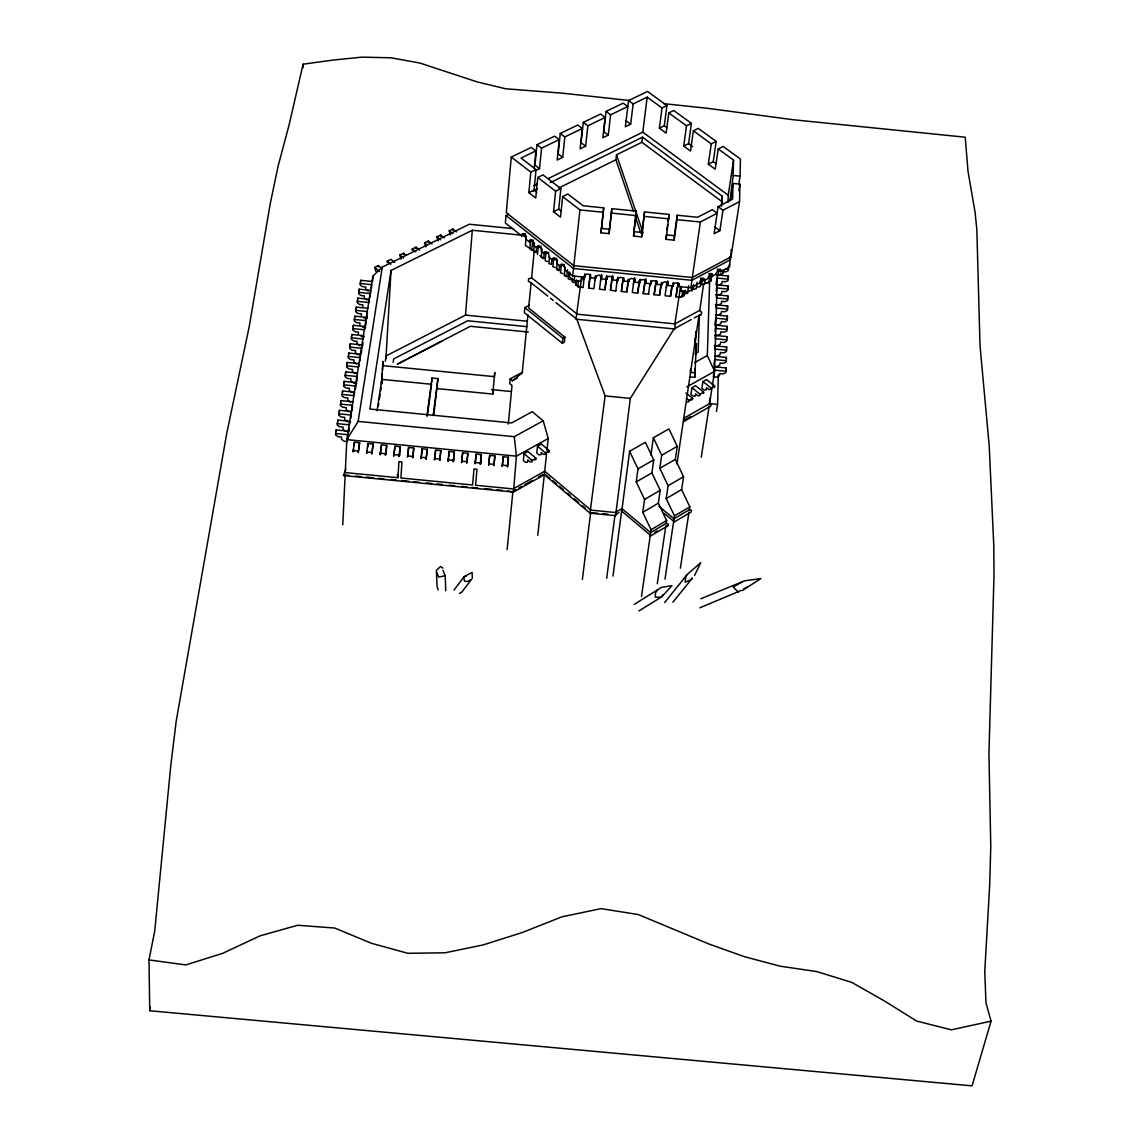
<?xml version="1.0" encoding="UTF-8"?>
<svg xmlns="http://www.w3.org/2000/svg" width="1143" height="1143" viewBox="0 0 1143 1143"><rect width="100%" height="100%" fill="white"/><g stroke="black" fill="none" stroke-linecap="round" stroke-linejoin="round"><path stroke-width="1.5" d="M650.296 536.167L650.667 532.595L666.198 523.408L668.298 524.051L668.055 525.651L650.296 536.167L650.31 535.053L621.635 511.092L612.962 576.115M534.252 167.964L535.896 150.89L531.324 147.404L511.264 157.077L506.278 212.698L573.815 265.676L692.329 277.492L731.006 256.861L739.564 201.597L739.921 184.123L733.02 183.423L730.434 200.396M738.778 184.637L740.078 176.165L740.435 159.048L723.119 146.447L718.218 148.919L715.232 169.221L708.346 164.149L711.275 143.861L716.175 141.403L698.259 128.359L693.358 130.802L690.529 151.076L683.728 146.061L686.5 125.801L691.401 123.373L673.698 110.485L668.798 112.886L666.126 133.145L659.397 128.202L662.011 107.942L666.926 105.556L647.538 91.44L628.579 100.57L625.307 126.816L630.679 124.201L633.151 103.927L647.195 97.141L662.011 107.942M733.02 183.423L732.649 199.082L718.104 206.64L714.118 233.701L719.876 230.672L722.947 210.241L739.564 201.597M729.991 200.596L733.192 175.479L733.549 160.106L718.218 148.919M726.076 371.275L726.162 367.946L714.489 366.789L713.346 376.876L716.447 377.176L719.476 375.704L719.819 373.561L723.219 373.89L725.862 372.604L726.076 371.275L714.404 370.118M713.646 366.317L716.732 366.632L719.761 365.16L720.09 363.003L723.476 363.345L726.119 362.06L726.334 360.717L726.405 357.416L714.789 356.259M726.577 350.244L726.662 346.972L715.089 345.829L714.989 349.101L726.577 350.244L726.376 351.587L723.748 352.873L720.361 352.53L720.033 354.687L717.018 356.159M726.834 339.857L726.905 336.599L715.375 335.456L715.289 338.714L726.834 339.857L726.619 341.185L724.005 342.471L720.647 342.143L720.304 344.286L717.304 345.757L714.246 345.457M714.546 335.142L717.59 335.442L720.576 333.985L720.904 331.827L724.262 332.17L726.877 330.884L727.162 326.327L715.675 325.183L715.061 331.784M727.319 319.326L715.875 318.183L714.832 324.912L717.875 325.212L720.847 323.74L721.176 321.597L724.519 321.94L727.119 320.654L727.319 319.326L727.405 316.111L715.961 314.982M727.562 309.167L727.648 305.981L716.247 304.852L716.161 308.038L727.562 309.167L727.362 310.496L724.762 311.782L721.447 311.453L721.119 313.582L718.147 315.054M727.805 299.095L727.891 295.937L716.532 294.808L716.447 297.966L727.805 299.095L727.605 300.423L725.019 301.695L721.704 301.366L721.376 303.509L718.433 304.981L715.418 304.681M715.704 294.68L718.704 294.98L721.647 293.508L721.976 291.365L725.276 291.694L727.848 290.422L728.048 289.093L728.12 285.95L715.989 284.75L717.004 278.035L728.291 279.163L728.077 280.492L725.519 281.778L722.233 281.449L721.905 283.578L718.976 285.05M728.291 279.163L728.362 276.049L717.09 274.934M722.49 271.591L725.762 271.92L728.32 270.634L728.591 266.233M717.218 269.048L720.747 271.72L729.42 267.076L729.491 264.119M730.634 256.689L729.42 267.076M731.163 249.717L731.006 256.861L729.791 257.146L729.577 258.547L730.577 259.647L691.929 280.306L573.5 268.491L506.02 215.513L505.363 222.999L521.851 235.972L525.68 234.058M715.518 273.72L718.09 275.663L723.19 272.934L723.262 269.891M728.048 202.34L728.234 195.224L733.549 160.106M721.347 206.426L722.247 196.182L642.509 137.189L550.169 182.651M722.019 204.74L722.247 196.182M716.461 411.394L717.575 404.379L718.361 374.618M709.732 398.278L709.574 403.636L710.96 404.608L710.717 406.194L683.528 421.653M716.218 291.322L716.818 284.836M717.304 275.334L714.604 371.332L712.489 384.934M302.995 67.751L303.095 64.194L332.413 60.15L361.76 57.15L390.992 57.793L419.952 63.065L477.06 81.867L505.635 88.768L563.528 93.283L629.622 100.527M621.635 511.092L621.606 512.178L629.607 451.271L645.381 442.298L653.739 459.829L651.896 472.888L660.211 490.318L658.354 503.191L666.626 520.536L666.198 523.408M686.814 386.891L714.604 371.332L707.317 355.544L709.589 282.564M699.416 314.997L698.144 352.087L695.101 353.758M694.973 343.657L695.158 338.357M695.344 343.814L695.787 331.427M689.772 376.876L694.73 377.361L695.03 368.732M695.53 354.93L696.43 343.543L694.73 377.361M690.558 368.918L690.429 372.361L695.401 372.861M700.416 278.035L703.959 280.735L704.131 279.578A3 1.514 -52.6 0 0 702.316 278.435A3 1.514 -52.6 0 0 699.816 281.878L699.645 283.035L690.843 287.75L678.842 286.564L678.985 283.235L678.713 284.093M693.587 284.536L692.915 289.179L687.729 291.951L680.585 291.251L680.785 286.407M347.572 439.869L348.372 431.154L336.185 429.954L335.542 434.869L337.999 436.683L341.543 437.026L341.443 439.226L344.243 441.284L347.486 441.598M336.128 431.325L336.185 429.954M337.228 423.639L349.387 424.825L349.944 421.296L337.799 420.11L337.156 424.996L339.6 426.796L343.143 427.139L343.043 429.339L345.829 431.397M337.742 421.467L337.799 420.11M350.787 418.467L351.501 411.523L339.4 410.337L338.771 415.195L341.2 416.995L344.729 417.338L344.629 419.538L347.401 421.596L350.615 421.91M676.985 219.656L677.17 215.227L697.616 217.27L712.318 209.64L717.175 213.255L700.359 222.013L676.985 219.656L674.156 240.159L666.083 239.344L666.298 234.901L674.356 235.715L674.156 240.159M339.342 411.694L339.4 410.337M353.058 401.807L340.985 400.621L340.357 405.451L342.786 407.251L346.3 407.594L346.2 409.794L348.972 411.851M340.928 401.979L340.985 400.621M342 394.421L354.044 395.607L354.587 392.163L342.571 390.977L341.943 395.792L344.357 397.578L347.858 397.935L347.758 400.121L350.515 402.179M342.514 392.335L342.571 390.977M355.402 389.449L356.116 382.576L344.143 381.405L343.514 386.191L345.915 387.977L349.415 388.32L349.301 390.52L352.058 392.578M344.072 382.762L344.143 381.405M357.63 373.061L345.7 371.889L345.143 375.29L345.072 376.647L347.472 378.447L350.944 378.79L350.844 380.976L353.587 383.034L356.745 383.348M345.629 373.247L345.7 371.889M346.686 365.831L358.602 367.003L359.131 363.617L347.243 362.445L346.629 367.189L349.015 368.975L352.473 369.318L352.373 371.504L355.102 373.561M667.783 285.464L667.941 282.135L667.783 285.464L673.198 285.993L673.341 282.664L673.084 283.535M347.186 363.803L347.243 362.445M359.931 361.031L360.631 354.244L348.772 353.073L348.172 357.788L350.544 359.574L354.001 359.916L353.887 362.102L356.616 364.146M348.715 354.43L348.772 353.073M546.554 454.014L544.339 474.716L513.478 492.076L343.471 475.531L345.815 469.059M361.331 353.401L362.117 344.929L350.301 343.757L349.701 348.444L352.058 350.244L355.502 350.572L355.402 352.758L358.102 354.816M350.244 345.115L350.301 343.757M351.272 337.814L363.06 338.985L363.588 335.671L351.815 334.513L351.215 339.171L353.573 340.957L357.002 341.3L356.902 343.486L359.588 345.529M342.771 524.808L345.143 475.059L348.672 475.402M351.758 335.871L351.815 334.513M352.787 328.613L364.531 329.77L365.06 326.484L353.33 325.326L352.716 329.97L355.073 331.756L358.488 332.084L358.388 334.27M353.258 326.684L353.33 325.326M365.717 325.755L366.503 317.354L354.816 316.197L354.216 320.826L356.559 322.612L359.974 322.94L359.859 325.126M349.058 431.725L349.215 428.268M354.759 317.554L354.816 316.197M666.083 239.344L669.084 214.413L644.509 211.941L641.623 236.901L633.551 236.087L633.722 233.129M367.946 308.296L356.302 307.138L355.702 311.739L358.045 313.525L361.431 313.854L361.331 316.039M356.23 308.496L356.302 307.138M357.245 301.366L368.875 302.509L369.389 299.295L357.773 298.137L357.188 302.709L359.502 304.495L362.888 304.824L362.788 307.01M352.244 410.437L352.501 405.279L340.428 404.093M357.716 299.495L357.773 298.137M370.118 296.966L370.818 290.351L359.245 289.208L358.645 293.751L360.959 295.537L364.331 295.866L364.231 298.037L366.874 300.08M359.173 290.551L359.245 289.208M372.232 281.478L360.688 280.321L360.102 284.85L362.417 286.636L365.774 286.964L365.66 289.136L368.303 291.165M360.631 281.678L360.688 280.321M359.616 442.712L358.245 452.485L359.616 442.712L354.401 442.212L353.016 451.971L353.587 449.342L353.701 451.328M356.83 381.619L357.087 376.476L345.143 375.29M354.23 445.656L354.401 442.212M362.717 345.843L362.888 342.414M667.726 283.121L664.697 281.735L662.84 282.635L662.14 284.893L656.739 284.35L656.911 281.035M371.546 288.065L371.718 284.65L360.174 283.507M372.604 281.321L372.875 276.177L382.276 267.105L469.302 224.228L513.664 228.671M382.105 268.591L378.447 265.59L374.647 267.462L375.99 271.591M373.161 444.041L371.832 453.8L373.161 444.041L367.946 443.527L366.603 453.3L367.146 450.656L367.232 452.657M367.76 446.97L367.946 443.527M378.376 266.933L378.447 265.59M645.638 280.792L645.866 279.935L645.681 283.25L651.096 283.793L651.267 280.464L651.039 281.335M387.177 262.604L387.248 261.261L391.035 259.404L394.678 262.39M382.534 370.061L382.905 361.402L381.548 383.148L382.191 378.833M382.334 373.561L381.919 383.819L382.434 380.333M381.491 444.856L380.176 454.614L381.491 444.856L386.705 445.356L385.963 454.471L385.92 452.485L385.405 455.128L386.705 445.356M385.92 358.802L391.035 270.448L472.302 230.257L525.209 235.544M634.608 279.692L634.822 278.835L634.622 282.15L640.037 282.692L640.223 279.363L640.009 280.235M641.623 236.901L644.509 211.941M405.979 255.232L403.55 253.246L399.779 255.089L401.107 259.204M403.465 254.589L403.55 253.246M633.551 236.087L636.408 211.126L611.819 208.669L609.062 233.643L600.989 232.829L603.718 207.855L583.23 205.797L567.9 194.024L562.67 196.625L560.513 217.184L553.526 211.769L555.641 191.21L560.87 188.624L542.982 174.893L537.753 177.451L535.753 197.996L528.852 192.653L530.809 172.107L511.264 157.077M395.021 446.17L393.749 455.943L395.021 446.17L400.236 446.684L399.493 455.8L399.464 453.814L398.978 456.457L400.236 446.684M412.152 250.303L412.237 248.974L415.981 247.131L419.638 250.088M372.875 276.177L346.829 439.612L345.257 472.588L397.921 477.703L398.95 461.643L401.95 461.929L400.907 478.003L472.602 484.975L473.988 468.959L476.988 469.244L475.588 485.261L513.15 488.918L544.697 471.202L590.96 510.135L615.305 512.507L621.963 508.635L650.667 532.595L651.081 529.723L642.766 512.321L644.566 499.42L636.222 481.932L638.008 468.859L629.607 451.271M415.895 248.46L415.981 247.131M634.622 282.15C636.351 277.778 628.321 277.035 628.979 281.592L623.564 281.049L623.778 277.735M413.766 447.999L412.537 457.771L413.009 455.128L413.009 457.114L413.766 447.999L408.565 447.499L407.451 457.071M408.108 454.385L408.565 447.499M612.548 277.492L612.719 276.635L612.505 279.949L617.92 280.492L618.134 277.163L617.949 278.035M431.997 243.988L428.339 241.044L424.624 242.873L425.939 246.959M428.254 242.387L428.339 241.044M421.61 455.7L422.096 448.813L427.296 449.328L426.11 459.1L427.296 449.328M444.284 237.93L440.641 235.001L436.94 236.815L438.24 240.902M440.541 236.33L440.641 235.001M601.504 276.392L601.675 275.534L601.432 278.849L606.847 279.392L607.076 276.063L606.904 276.935M609.062 233.643L611.819 208.669M431.64 382.705L431.983 378.019L437.955 378.604L433.797 415.066M590.617 274.42L590.36 277.749L595.789 278.278L596.432 276.006L599.018 275.106L601.332 276.492L601.104 278.478L601.647 274.363M456.514 231.9L452.857 228.986L449.185 230.786L450.471 234.858M440.084 457.771L439.912 459.957L440.827 450.642L435.612 450.128L434.454 459.915L434.869 457.271L434.826 459.243M435.112 457.014L435.612 450.128M452.757 230.314L452.857 228.986M600.989 232.829L603.718 207.855M448.399 458.586L448.227 460.772L448.599 458.329M448.742 456.614L449.142 451.456L454.342 451.956L453.428 461.286L453.614 459.1M569.943 272.205L569.428 276.877L574.215 280.649L581.387 281.364L581.773 276.549M541.068 246.145L537.239 248.088L537.353 246.931A3 1.629 63.1 0 1 539.553 246.174A3 1.629 63.1 0 1 541.296 250.031L541.182 251.189L544.968 254.175L545.097 253.017A3 1.643 63 0 1 547.311 252.274A3 1.643 63 0 1 549.054 256.132L548.94 257.289L552.741 260.29L552.855 259.132A3 1.643 62.9 0 1 555.084 258.389A3 1.643 62.9 0 1 556.841 262.261L556.712 263.419L560.541 266.419L560.656 265.262A3.015 1.657 62.8 0 1 562.899 264.533A3.015 1.657 62.8 0 1 564.656 268.405L564.528 269.562L572.672 275.977L584.716 277.178L584.973 273.863L584.83 274.734M385.305 361.145L386.091 355.916L465.487 315.111L472.302 230.257M462.658 452.771L461.558 462.558L462.658 452.771L467.873 453.285L466.944 462.601M461.929 459.9L461.829 461.872M467.13 460.415L466.773 463.058L467.873 453.285M475.445 461.229L475.117 463.872L476.174 454.1L481.374 454.6L480.46 463.915M480.66 461.729L480.331 464.387L481.374 454.6M507.778 213.57L507.663 214.97L506.02 215.513M437.212 388.62L492.819 394.078L494.79 372.418L494.39 376.647L382.548 365.631M488.961 462.544L488.661 465.201L489.69 455.414L494.89 455.914L493.976 465.23M494.176 463.058L493.876 465.701L494.89 455.914M521.851 235.972L521.965 234.815A2.986 1.614 63.3 0 1 524.137 234.058A2.986 1.614 63.3 0 1 525.88 237.901L525.766 239.058L529.538 242.016L533.367 240.087M522.58 372.189L510.135 378.847L509.692 383.605L512.007 385.52L508.306 424.096M502.477 463.858L502.206 466.515L503.191 456.729L508.392 457.243L507.735 464.101M502.549 463.587L503.191 456.729M526.294 236.072L525.394 245.459L532.767 250.074M562.713 157.348L558.17 153.891L560.256 133.474L577.758 125.044L582.33 128.473L564.828 136.917L562.713 157.348L557.155 160.049L559.241 139.617L554.669 136.16L536.981 144.69L535.01 165.163L539.539 168.635L535.324 170.693M536.81 192.224L534.052 190.095L536.038 169.564L521.051 158.063L535.896 150.89M507.692 464.372L507.421 467.03L508.392 457.243M529.538 242.016L529.638 240.859A2.986 1.629 63.2 0 1 531.838 240.101A2.986 1.629 63.2 0 1 533.581 243.959L533.467 245.116L537.239 248.088M530.495 241.173L529.752 248.888L531.781 249.846M529.48 305.195L524.823 307.61L524.337 312.653L562.327 343.271L564.342 342.2L564.899 337.142L528.623 307.981L531.109 282.807L528.395 281.278L528.637 278.778L531.595 277.82L577.315 314.196L674.856 323.869L699.745 310.353L703.702 283.678M539.539 168.635L541.539 148.161L536.981 144.69M531.766 250.017L532.581 241.63M534.281 244.773L533.624 251.474L536.096 252.474L536.61 247.259M527.952 314.796L522.237 372.904L512.464 380.762L510.135 378.847M531.595 277.82L534.238 251.003L536.096 252.474M507.135 549.612L512.907 491.376L515.907 489.69M537.51 254.546L538.339 246.174M540.168 247.117L542.096 249.117L541.253 257.489L543.711 258.475L544.425 251.531M524.023 453.671L523.323 460.529L525.451 462.329L527.537 462.158L527.766 459.972L530.109 461.958L531.938 461.801L532.081 460.458L535.981 458.272L527.923 451.514L524.023 453.671L532.081 460.458M545.84 253.875L545.154 260.575L547.611 261.547M549.597 256.832L548.897 263.533L551.369 264.504L551.898 259.304M553.698 258.232L552.826 266.619L555.284 267.591M553.526 211.769L558.727 209.169L560.87 188.624M687.443 574.658L685.8 576.201L685.171 582.173L690.486 579.987L692.429 578.058L672.87 602.261M535.981 458.272L535.838 459.629L534.01 459.772M537.496 446.213L536.767 453.057L538.896 454.843L540.996 454.671L541.225 452.485L543.568 454.457L545.397 454.3L545.554 452.942L549.426 450.785L541.368 444.055L537.496 446.213L545.554 452.942M557.284 262.89L556.584 269.591L559.041 270.562L559.599 265.347M561.227 265.99L560.513 272.691L562.97 273.663M489.69 455.414L488.775 463.844L494.005 464.344M537.753 535.324L544.239 475.431M546.926 450.571L548.226 438.526L543.211 420.795L532.238 411.694L511.635 422.939L369.861 409.037L391.035 270.448M582.33 128.473L580.13 148.847L585.616 146.175L587.859 125.801L605.161 117.443L600.589 114.043L583.287 122.387L581.073 142.746L585.616 146.175M492.819 394.078L493.09 391.492M563.299 265.305L565.199 267.291L564.299 275.677L566.742 276.635L567.5 269.691M549.426 450.785L549.283 452.142L547.454 452.285M568.971 272.077L568.242 278.792L570.7 279.749M562.327 343.271L562.87 338.228L564.899 337.142M572.414 278.421L572.043 281.778L574.486 282.735M572.672 275.977L579.958 209.926L562.67 196.625M574.215 280.649L574.743 275.992M576.443 280.678L575.915 285.307L583.101 287.622L584.402 275.463M576.001 284.907L576.558 279.878M476.174 454.1L475.231 462.515L480.446 463.029M578.472 280.506L577.772 286.764L580.53 287.036M581.573 277.778L575.943 319.197L675.099 329.027L674.856 323.869L680.414 287.622M581.387 281.364L581.916 276.706M584.716 277.178C584.016 272.606 592.06 273.377 590.36 277.749M605.161 117.443L602.847 137.774L608.276 135.117L610.633 114.8L627.75 106.528L623.178 103.17L606.061 111.414L603.733 131.731L608.276 135.117M595.374 276.563L593.946 288.708L588.602 288.179L590.202 274.291M588.688 288.179L590.245 275.349L590.088 277.378L590.245 276.535M606.662 278.178L606.49 279.006L606.633 276.977L604.99 289.793L599.532 289.265L601.175 275.377M601.432 278.849L601.332 276.492M454.342 451.956L453.228 461.743L453.342 460.386L448.113 459.872L447.999 461.229L449.142 451.456M633.479 211.355L615.92 159.749L616.506 154.805L641.88 142.289L642.509 137.189M604.876 289.793L606.547 275.92M606.847 279.392C606.176 274.82 614.205 275.577 612.505 279.949M729.963 256.675L729.791 258.075M615.934 290.893L610.462 290.351L612.148 276.477M612.677 275.463L610.462 290.351M615.806 290.893L617.306 278.749M617.92 280.492C617.249 275.934 625.278 276.677 623.564 281.049M440.827 450.642L439.669 460.415L439.769 459.057L434.554 458.543M582.373 579.472L590.66 512.593L597.603 513.264M555.998 302.652L576.758 319.197L605.104 395.907L590.002 513.178L615.606 515.664L630.307 398.393L674.141 328.855M628.693 280.364L628.493 281.207L628.621 279.178L626.878 291.979L621.378 291.436L623.121 277.563M548.24 178.594L642.809 132.145L647.195 97.141M636.408 211.126L633.822 231.658L641.88 232.458M626.735 291.979L628.264 279.835M639.709 281.464L639.494 282.292L639.609 280.278L637.823 293.065L632.308 292.522L634.079 278.663M634.736 277.663L633.536 284.164M433.154 415.609L437.955 378.604M637.651 293.065L639.223 280.921M640.037 282.692C639.394 278.149 647.424 278.878 645.681 283.25M422.096 448.813L420.881 458.586L420.981 457.229L426.21 457.743M426.939 416.252L431.983 378.019M427.411 415.566L431.525 384.262L381.762 379.376L377.076 410.637M659.397 128.202L664.269 125.787L666.926 105.556M648.753 294.151L643.223 293.622L645.038 279.749M645.752 278.763L643.223 293.622M606.676 578.258L614.991 514.964L615.606 515.664M648.567 294.151L649.953 283.75M651.096 283.793C650.453 279.249 658.497 279.992 656.739 284.35M661.726 283.664L661.497 284.493L661.597 282.464L659.682 295.237L654.139 294.708L655.996 280.849M666.998 229.786L667.683 224.657M668.155 221.242L669.084 214.413M659.482 295.237L660.897 284.836M672.127 286.807L670.612 296.323L665.055 295.794L666.955 281.935M667.798 280.964L666.412 287.436M674.356 235.715L677.17 215.227M683.728 146.061L688.6 143.632L691.401 123.373M670.398 296.323L671.841 285.936M673.198 285.993C672.584 281.464 680.614 282.178 678.842 286.564M650.924 455.128L653.353 437.769L668.941 428.911L677.227 446.356L675.313 459.386L683.557 476.731L681.614 489.575L689.829 506.82L689.386 509.692L674.041 518.779L673.67 522.322L691.215 511.921L691.472 510.335L689.386 509.692M678.885 296.98L675.97 296.88L677.913 283.021M680.585 291.251L681.242 286.593M681.485 296.537L678.628 297.137L681.857 297.123L682.742 290.893M683.528 295.608L684.243 290.593M684.514 291.436L683.843 296.051L678.628 297.137M641.509 596.517L650.31 535.053M658.997 506.349L674.041 518.779L674.47 515.893L666.212 498.591L668.098 485.718L659.811 468.316L661.683 455.271L653.353 437.769M685.471 290.279L684.971 293.737L687.815 293.308M687.729 291.951L688.629 285.764M690.843 287.75L700.359 222.013M691.915 291.108L692.644 286.093M693.844 285.793L693.344 289.25L696.173 288.808L697.159 282.135M393.192 362.345L393.692 358.916L467.687 320.769L527.18 326.669M708.346 164.149L713.218 161.677L716.175 141.403M701.488 278.278L700.259 286.622L697.416 287.05M657.282 583.773L665.826 525.866L668.055 525.651M702.431 279.592L701.673 284.778L704.517 284.336L705.26 279.335M676.985 463.872L699.016 315.325L701.188 314.825L701.559 312.339L699.745 310.353M685.886 392.992L692.658 398.364L689 400.421L688.8 401.75L686.9 401.95M706.545 283.25L708.946 282.564L710.317 273.377M378.29 406.465L378.804 402.993M379.319 399.521L380.105 394.306M380.633 390.835L381.148 387.348M691.929 387.748L690.929 394.521L693.072 396.221L695.258 395.992L695.573 393.849L697.944 395.721L699.859 395.521L700.059 394.178L703.688 392.135L695.558 385.72L691.929 387.748L700.059 394.178M664.997 579.101L673.67 521.222L664.112 513.321M692.658 398.364L692.458 399.693L690.543 399.893M710.975 279.749L711.432 276.677M710.917 281.507L711.846 275.292M708.831 273.52L712.375 276.22L712.546 275.063A3 1.5 -52.7 0 0 710.746 273.92A3 1.5 -52.7 0 0 708.246 277.363L708.074 278.521L703.959 280.735M718.09 275.663L719.033 269.491M702.931 381.591L701.902 388.349L704.045 390.034L706.231 389.806L706.56 387.663L708.931 389.52L710.846 389.32L711.046 387.991L714.661 385.948L706.531 379.562L702.931 381.591L711.046 387.991M720.747 271.72L720.933 270.577A3 1.5 -52.8 0 0 719.133 269.434A3 1.5 -52.8 0 0 716.647 272.863L716.475 274.02L712.375 276.22M703.474 393.478L703.688 392.135M723.19 272.934L723.662 269.848M680.356 568.228L689 512.15M738.878 190.91L739.921 184.123M713.918 364.631L714.704 359.574L726.334 360.717M728.162 277.378L728.362 276.049M701.259 457.214L709.203 406.065M711.96 388.334L709.574 403.636L683.557 418.409M727.92 287.279L728.12 285.95M727.677 297.266L727.891 295.937M548.226 438.526L516.393 456.157L346.829 439.612L358.145 421.396L382.276 267.105M714.661 385.948L714.446 387.291L712.532 387.491M727.434 307.31L727.648 305.981M727.191 317.44L727.405 316.111M726.948 327.655L727.162 326.327M726.705 337.942L726.905 336.599M726.448 348.301L726.662 346.972M726.205 358.745L726.405 357.416M725.948 369.275L726.162 367.946M584.059 279.235L584.259 278.049M584.473 276.82L584.616 275.977M595.032 280.335L595.632 275.892L595.474 277.906L595.632 277.077M663.569 103.642L707.56 108.314L793.356 119.758L965.221 137.203L968.021 171.379L975.093 212.341L976.836 229.557L980.022 345.743L989.224 445.984L993.796 545.854L993.996 575.658L988.938 753.551L990.781 846.577L989.695 884.682L984.766 971.55L985.952 1002.74L991.067 1021.156L972.064 1085.85L149.747 1010.741L150.419 1007.24M600.632 280.892L600.861 279.706M149.747 1010.741L149.004 959.92L154.734 931.031L170.793 765.467L176.208 721.09L226.828 432.926L249.131 327.084L270.262 203.597L278.106 166.149L289.065 125.044L303.095 64.194M616.977 282.507L617.234 281.335M617.491 280.106L617.677 279.278M623.306 279.835L623.106 280.664L623.249 278.635L621.378 291.436M649.867 285.793L650.167 284.621M650.496 283.393L650.71 282.564M656.339 283.121L656.111 283.95L656.211 281.921L654.139 294.708M678.342 285.321L678.099 286.15L678.185 284.121L675.97 296.88M694.615 575.343L700.773 562.642L687.186 574.458M657.768 589.659L655.482 592.788L655.239 597.232L661.211 597.16L662.94 594.931M454.014 590.117L463.815 577.115L466.544 575.843M664.626 602.59L685.8 576.201M661.654 596.889L671.984 585.63L661.44 587.359L634.208 604.418M436.355 570.4L440.541 566.471L442.87 568.085M590.66 512.593L590.002 513.178L544.339 474.716M742.293 590.531L760.909 578.558L744.564 580.844L700.759 598.761M638.88 610.962L661.211 597.16M464.344 576.401L472.102 572.429L472.33 578.387M459.443 593.503L461.829 592.045L471.488 579.472L467.273 581.544L464.487 581.101L463.815 577.115M699.859 607.79L741.178 590.46M743.95 588.788L746.736 587.131M654.553 532.538L657.368 530.881M651.081 529.723L666.626 520.536M674.47 515.893L689.829 506.82M642.766 512.321L658.354 503.191M666.212 498.591L681.614 489.575M742.078 581.858L733.206 587.059L738.392 592.117M616.32 514.193L618.977 512.635M644.566 499.42L660.211 490.318M668.098 485.718L683.557 476.731M636.222 481.932L651.896 472.888M659.811 468.316L675.313 459.386M638.008 468.859L653.739 459.829M661.683 455.271L677.227 446.356M684.728 419.967L690.843 416.495M518.908 488.004L521.908 486.318M524.908 484.632L532.424 480.417M538.424 477.031L542.925 474.502M694.844 362.474L707.317 355.544M358.145 421.396L514.293 436.683L543.211 420.795M675.699 328.012L691.244 319.554M694.344 317.868L697.459 316.168M512.464 380.762L517.15 378.247M442.098 341.043L397.335 364.203L470.344 326.298L528.337 332.041M560.541 266.419L564.371 264.462M552.741 260.29L556.57 258.332M544.968 254.175L548.811 252.232M523.594 234.872L525.237 234.058M719.247 275.192L722.162 273.72M558.698 188.052L615.92 159.749M533.81 185.68L537.024 184.109M528.852 192.653L534.052 190.095M532.652 191.267L537.424 188.924M530.809 172.107L536.038 169.564M541.539 148.161L559.241 139.617M705.145 283.25L709.474 281.95M343.471 475.531L345.143 475.059M991.067 1021.156L951.39 1029.829L916.657 1021.07L884.596 1001.054L851.735 982.38L816.659 971.55L780.183 966.206L744.464 956.691L709.117 944.075L638.28 914.543L601.075 908.628L561.913 916.829L522.151 932.559L483.232 944.89L445.113 952.791L407.822 953.305L371.304 943.246L334.842 928.059L297.566 925.273L259.947 935.888L222.585 953.376L185.737 964.921L149.004 959.92M445.713 590.788L445.227 575.786L438.683 577.044L436.383 571.257L437.112 586.83L438.24 589.945M353.087 450.599L358.316 451.114M366.674 451.928L371.904 452.442M380.248 453.257L385.477 453.771M393.835 454.585L399.064 455.085M407.408 455.9L412.637 456.414M461.672 461.2L466.887 461.701M502.334 465.158L507.549 465.672M355.73 476.088L361.031 476.602M366.331 477.117L373.39 477.803M378.69 478.317L383.991 478.846M391.049 479.531L396.35 480.046M401.65 480.56L408.708 481.246M414.009 481.76L419.31 482.275M426.368 482.96L431.668 483.475M436.969 483.989L442.27 484.503M449.328 485.189L454.628 485.704M461.701 486.389L466.987 486.918M472.288 487.432L477.588 487.947M484.646 488.632L491.719 489.318M497.019 489.833L502.306 490.347M507.606 490.861L513.478 492.076L516.393 456.157L514.293 436.683M602.818 513.779L608.033 514.279M358.716 292.408L370.303 293.551M715.575 328.412L727.077 329.555M465.487 315.111L527.337 321.24M355.773 310.382L367.432 311.539L367.074 318.383L363.988 318.068M354.287 319.469L365.989 320.626M362.531 327.169L365.631 327.469M361.074 336.313L364.174 336.628M349.758 347.086L361.588 348.258M348.229 356.43L360.102 357.602M710.803 403.708L717.575 404.379M605.104 395.907L630.307 398.393M491.49 389.577L510.878 391.477M343.572 384.82L355.573 386.005M338.828 413.823L350.944 415.009M335.599 433.511L347.815 434.697M733.192 175.479L740.078 176.165M579.958 209.926L603.39 212.269M611.505 213.098L636.137 215.556M644.252 216.37L668.869 218.842M601.318 228.4L609.376 229.2M725.305 268.991L728.52 269.319M716.718 287.965L728.048 289.093M577.901 286.407L580.344 287.364M668.798 112.886L686.5 125.801M693.358 130.802L711.275 143.861M664.269 125.787L666.969 127.773M688.6 143.632L692.687 146.633M713.218 161.677L715.975 163.706M628.579 100.57L633.151 103.927M642.809 132.145L728.234 195.224M626.135 120.844L630.679 124.201M606.061 111.414L610.633 114.8M641.88 142.289L721.49 201.282M718.104 206.64L722.947 210.241M583.287 122.387L587.859 125.801M715.047 227.071L719.876 230.672M560.256 133.474L564.828 136.917M537.753 177.451L555.641 191.21M558.727 209.169L561.513 211.326M523.151 235.287L525.751 237.33M539.982 255.532L543.711 258.475M557.155 269.076L559.041 270.562M564.856 275.149L566.742 276.635M686.3 398.264L689 400.421M531.109 282.807L547.711 296.037M550.469 298.252L553.241 300.452M449.185 230.786L452.842 233.715M436.94 236.815L440.598 239.759M524.823 307.61L562.87 338.228M424.624 242.873L427.053 244.845M412.237 248.974L415.895 251.931M399.779 255.089L403.422 258.075M387.248 261.261L390.892 264.262M374.647 267.462L379.505 271.477M545.783 474.802L549.869 478.245M552.583 480.531L556.67 483.975M559.384 486.261L563.456 489.69M567.542 493.133L570.257 495.419M574.343 498.848L578.415 502.291M582.501 505.72L585.216 508.021M532.509 241.102L534.453 243.102M556.17 258.875L557.513 260.261M555.555 259.218L557.47 261.204M442.941 570.2L445.227 575.786M616.506 154.805L643.18 233.001M635.179 216.341L640.852 232.986M397.321 474.445L397.921 477.703M673.67 521.222L673.67 522.322"/></g></svg>
